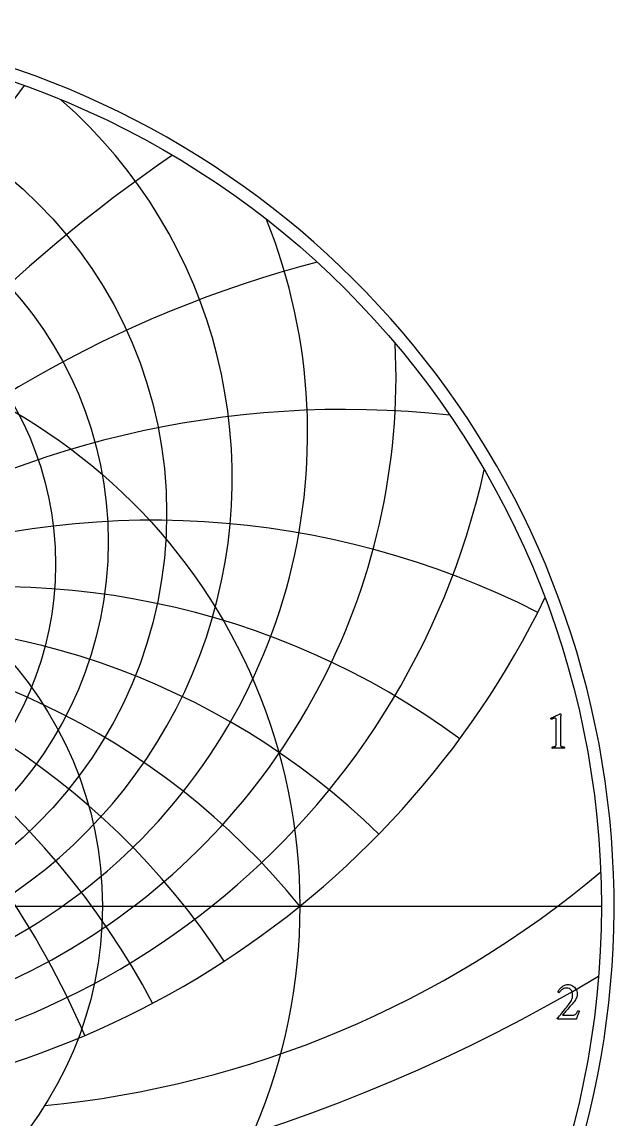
# Model space of a CAD drawing. Header units: millimetres. Extents: x -71 to 71, y -71 to 73.
# Drawn here: x 23.6 to 71.2, y -17.1 to 71.2 of the extents above; entities that cross this region are included whole.
import ezdxf

# ---------------------------------------------------------------- set-up
doc = ezdxf.new("R2010")
doc.units = ezdxf.units.MM
for name, color, linetype in [('CUT_OUTER', 1, 'Continuous'), ('ENGRAVE', 7, 'Continuous'), ('ENGRAVE_FINE', 8, 'Continuous'), ('TEXT', 5, 'Continuous')]:
    doc.layers.add(name, color=color, linetype=linetype)

msp = doc.modelspace()

# ---------------------------------------------------------------- linework, layer by layer
at = {"layer": 'CUT_OUTER'}
msp.add_arc((-0.0002, -0.0002), 71.2199, 143.788848, 87.803032, dxfattribs=at)
at = {"layer": 'ENGRAVE'}
msp.add_lwpolyline([(-70.2, 0), (70.2, 0)], dxfattribs=at)
for centre, radius in [((0, 0), 70.2), ((0, 31.6222), 35.2387), ((0, 29.3414), 30.5447), ((0, 27.5032), 26.2999), ((0, 0), 45.9522), ((0, 0), 30.0798)]:
    msp.add_circle(centre, radius, dxfattribs=at)
for centre, radius, start, end in [((0, 34.4687), 40.5184, 131.307855, 48.692145), ((0, 38.0583), 46.5751, 158.307565, 21.692435), ((0, 42.6543), 53.6864, 177.166321, 2.833679), ((0, 48.6634), 62.275, 192.562112, 347.437888), ((0, 56.7462), 73.0187, 205.930897, 334.069103), ((0, -37.2113), 59.1294, 39, 141), ((0, -37.2113), 59.1294, 39, 141), ((17.5067, 65.3361), 81.7734, 275.566529, 310.069655)]:
    msp.add_arc(centre, radius, start, end, dxfattribs=at)
at = {"layer": 'ENGRAVE_FINE'}
for centre, radius, start, end in [((162.4567, -37.2113), 172.8828, 143.3264, 172.854105), ((162.4567, -37.2113), 172.8828, 143.3264, 172.854105), ((102.4151, -37.2113), 118.2588, 124.337179, 169.159346), ((102.4151, -37.2113), 118.2588, 124.337179, 169.159346), ((70.4677, -37.2113), 91.989, 104.554259, 165.311432), ((70.4677, -37.2113), 91.989, 104.554259, 165.311432), ((49.6155, -37.2113), 77.188, 83.748509, 161.246929), ((49.6155, -37.2113), 77.188, 83.748509, 161.246929), ((-34.1384, -37.2113), 68.2768, 23.109812, 116.954145), ((-34.1384, -37.2113), 68.2768, 23.109812, 116.954145), ((34.1384, -37.2113), 68.2768, 63.045855, 156.890188), ((34.1384, -37.2113), 68.2768, 63.045855, 156.890188), ((-21.5213, -37.2113), 62.9242, 27.851987, 126.345474), ((-21.5213, -37.2113), 62.9242, 27.851987, 126.345474), ((21.5213, -37.2113), 62.9242, 53.654526, 152.148013), ((21.5213, -37.2113), 62.9242, 53.654526, 152.148013), ((-10.4261, -37.2113), 60.0416, 33.097661, 134.238363), ((-10.4261, -37.2113), 60.0416, 33.097661, 134.238363), ((10.4261, -37.2113), 60.0416, 45.761637, 146.902339), ((10.4261, -37.2113), 60.0416, 45.761637, 146.902339), ((0, 111.4929), 136.4429, 239.147014, 300.852986)]:
    msp.add_arc(centre, radius, start, end, dxfattribs=at)
at = {"layer": 'TEXT'}
for points in [[(66.5693, 13.2147), (66.5693, 14.9639), (66.568, 15.0068), (66.5643, 15.0425), (66.5581, 15.071), (66.5494, 15.0923), (66.5376, 15.1078), (66.5222, 15.1189), (66.5033, 15.1256), (66.4807, 15.1278), (66.453, 15.1257), (66.4187, 15.1195), (66.3778, 15.1091), (66.3301, 15.0946), (66.2823, 15.0786), (66.2405, 15.0641), (66.2048, 15.051), (66.1752, 15.0392), (66.1577, 15.0555), (66.1453, 15.0735), (66.1378, 15.0932), (66.1353, 15.1145), (66.1353, 15.1148), (66.1353, 15.1156), (66.1353, 15.117), (66.1353, 15.1189), (66.1359, 15.1269), (66.1375, 15.1333), (66.1403, 15.138), (66.1442, 15.1411), (66.2323, 15.1811), (66.3196, 15.2213), (66.4061, 15.2619), (66.4918, 15.3027), (66.5734, 15.3419), (66.6479, 15.3774), (66.7151, 15.4094), (66.7752, 15.4378), (66.8249, 15.461), (66.861, 15.4776), (66.8836, 15.4876), (66.8926, 15.4909), (66.9014, 15.4909), (66.9117, 15.4892), (66.9202, 15.4843), (66.9271, 15.476), (66.9324, 15.4643), (66.9366, 15.4516), (66.9402, 15.44), (66.9432, 15.4295), (66.9457, 15.42), (66.9446, 15.4133), (66.9413, 15.3929), (66.9357, 15.359), (66.928, 15.3116), (66.9202, 15.2516), (66.9147, 15.1804), (66.9114, 15.0977), (66.9103, 15.0038), (66.9103, 13.2147), (66.9104, 13.1668), (66.9108, 13.1206), (66.9115, 13.076), (66.9125, 13.0331), (66.9146, 12.993), (66.9186, 12.9568), (66.9245, 12.9244), (66.9324, 12.8959), (66.9399, 12.8851), (66.9534, 12.8748), (66.9731, 12.8651), (66.9988, 12.856), (67.028, 12.8478), (67.0581, 12.8411), (67.0889, 12.8357), (67.1206, 12.8317), (67.1504, 12.8288), (67.1754, 12.8267), (67.1958, 12.8254), (67.2114, 12.825), (67.2173, 12.8145), (67.2219, 12.8007), (67.2251, 12.7835), (67.2269, 12.763), (67.2268, 12.7425), (67.2241, 12.7254), (67.219, 12.7115), (67.2114, 12.701), (67.1464, 12.7053), (67.0841, 12.7093), (67.0246, 12.7131), (66.9678, 12.7165), (66.9114, 12.7194), (66.8527, 12.7215), (66.7918, 12.7227), (66.7287, 12.7232), (66.6681, 12.7227), (66.6102, 12.7215), (66.5552, 12.7194), (66.5029, 12.7165), (66.45, 12.7131), (66.3933, 12.7093), (66.3326, 12.7053), (66.2682, 12.701), (66.2605, 12.7115), (66.2554, 12.7254), (66.2528, 12.7425), (66.2527, 12.763), (66.2545, 12.7835), (66.2576, 12.8007), (66.2622, 12.8145), (66.2682, 12.825), (66.2838, 12.8254), (66.3041, 12.8267), (66.3292, 12.8288), (66.3589, 12.8317), (66.3906, 12.8357), (66.4215, 12.8411), (66.4515, 12.8478), (66.4807, 12.856), (66.5062, 12.8651), (66.525, 12.8748), (66.5372, 12.8851), (66.5427, 12.8959), (66.5507, 12.9244), (66.5571, 12.9568), (66.5618, 12.993), (66.5649, 13.0331), (66.5668, 13.076), (66.5682, 13.1206), (66.569, 13.1668), (66.5693, 13.2147)], [(68.4272, -8.4381), (68.4048, -8.493), (68.3818, -8.5515), (68.3583, -8.6137), (68.3342, -8.6794), (68.3104, -8.7457), (68.2877, -8.8095), (68.2661, -8.8708), (68.2456, -8.9296), (68.2273, -8.9825), (68.2124, -9.0259), (68.2008, -9.06), (68.1925, -9.0846), (66.6957, -9.0846), (66.6889, -9.0795), (66.6818, -9.073), (66.6745, -9.0651), (66.6669, -9.0558), (66.6601, -9.0463), (66.6553, -9.0375), (66.6524, -9.0297), (66.6514, -9.0226), (66.7427, -8.9196), (66.8352, -8.8145), (66.9287, -8.7071), (67.0234, -8.5975), (67.1175, -8.487), (67.2094, -8.3772), (67.299, -8.2678), (67.3865, -8.1591), (67.4698, -8.0528), (67.547, -7.9509), (67.6182, -7.8535), (67.6832, -7.7605), (67.7437, -7.6661), (67.7923, -7.5778), (67.8289, -7.4956), (67.8537, -7.4195), (67.8702, -7.3456), (67.8819, -7.2701), (67.889, -7.1928), (67.8913, -7.114), (67.8829, -7.0077), (67.8576, -6.9103), (67.8154, -6.8217), (67.7563, -6.742), (67.6842, -6.6761), (67.6029, -6.6291), (67.5126, -6.6008), (67.4131, -6.5914), (67.3295, -6.5961), (67.2514, -6.6102), (67.1789, -6.6338), (67.1119, -6.6667), (67.0508, -6.7052), (66.9957, -6.7453), (66.9467, -6.7871), (66.9038, -6.8305), (66.8673, -6.8721), (66.8374, -6.908), (66.8141, -6.9385), (66.7975, -6.9634), (66.7841, -6.9616), (66.7704, -6.9562), (66.7564, -6.9472), (66.7422, -6.9346), (66.7296, -6.9212), (66.7206, -6.9097), (66.7152, -6.9002), (66.7134, -6.8925), (66.7229, -6.8692), (66.7383, -6.8388), (66.7595, -6.8016), (66.7865, -6.7575), (66.8193, -6.7093), (66.8579, -6.6601), (66.9023, -6.6097), (66.9525, -6.5582), (67.0077, -6.5081), (67.0671, -6.4619), (67.1306, -6.4195), (67.1983, -6.3811), (67.2701, -6.3491), (67.3461, -6.3263), (67.4262, -6.3126), (67.5105, -6.308), (67.6122, -6.3145), (67.7092, -6.334), (67.8015, -6.3665), (67.8891, -6.4121), (67.9699, -6.4678), (68.0419, -6.5311), (68.105, -6.6018), (68.1593, -6.68), (68.2028, -6.7633), (68.234, -6.8494), (68.2527, -6.9382), (68.2589, -7.0298), (68.2547, -7.1214), (68.2423, -7.2103), (68.2215, -7.2964), (68.1925, -7.3797), (68.1562, -7.4602), (68.1139, -7.538), (68.0654, -7.613), (68.0109, -7.6852), (67.9335, -7.7797), (67.852, -7.8773), (67.7664, -7.9779), (67.6766, -8.0816), (67.5859, -8.1851), (67.4978, -8.2853), (67.4121, -8.3821), (67.3289, -8.4757), (67.2512, -8.563), (67.1817, -8.6412), (67.1205, -8.7103), (67.0677, -8.7702), (67.9268, -8.7702), (67.9881, -8.7651), (68.0436, -8.7497), (68.0932, -8.7241), (68.1371, -8.6883), (68.1774, -8.6419), (68.2163, -8.5847), (68.2538, -8.5168), (68.2899, -8.4381), (68.2963, -8.4264), (68.3065, -8.4181), (68.3206, -8.4131), (68.3386, -8.4115), (68.3464, -8.412), (68.3563, -8.4137), (68.3685, -8.4165), (68.3829, -8.4203), (68.3973, -8.4248), (68.4095, -8.4292), (68.4194, -8.4336), (68.4272, -8.4381)]]:
    msp.add_lwpolyline(points, close=True, dxfattribs=at)

doc.saveas('drawing.dxf')
